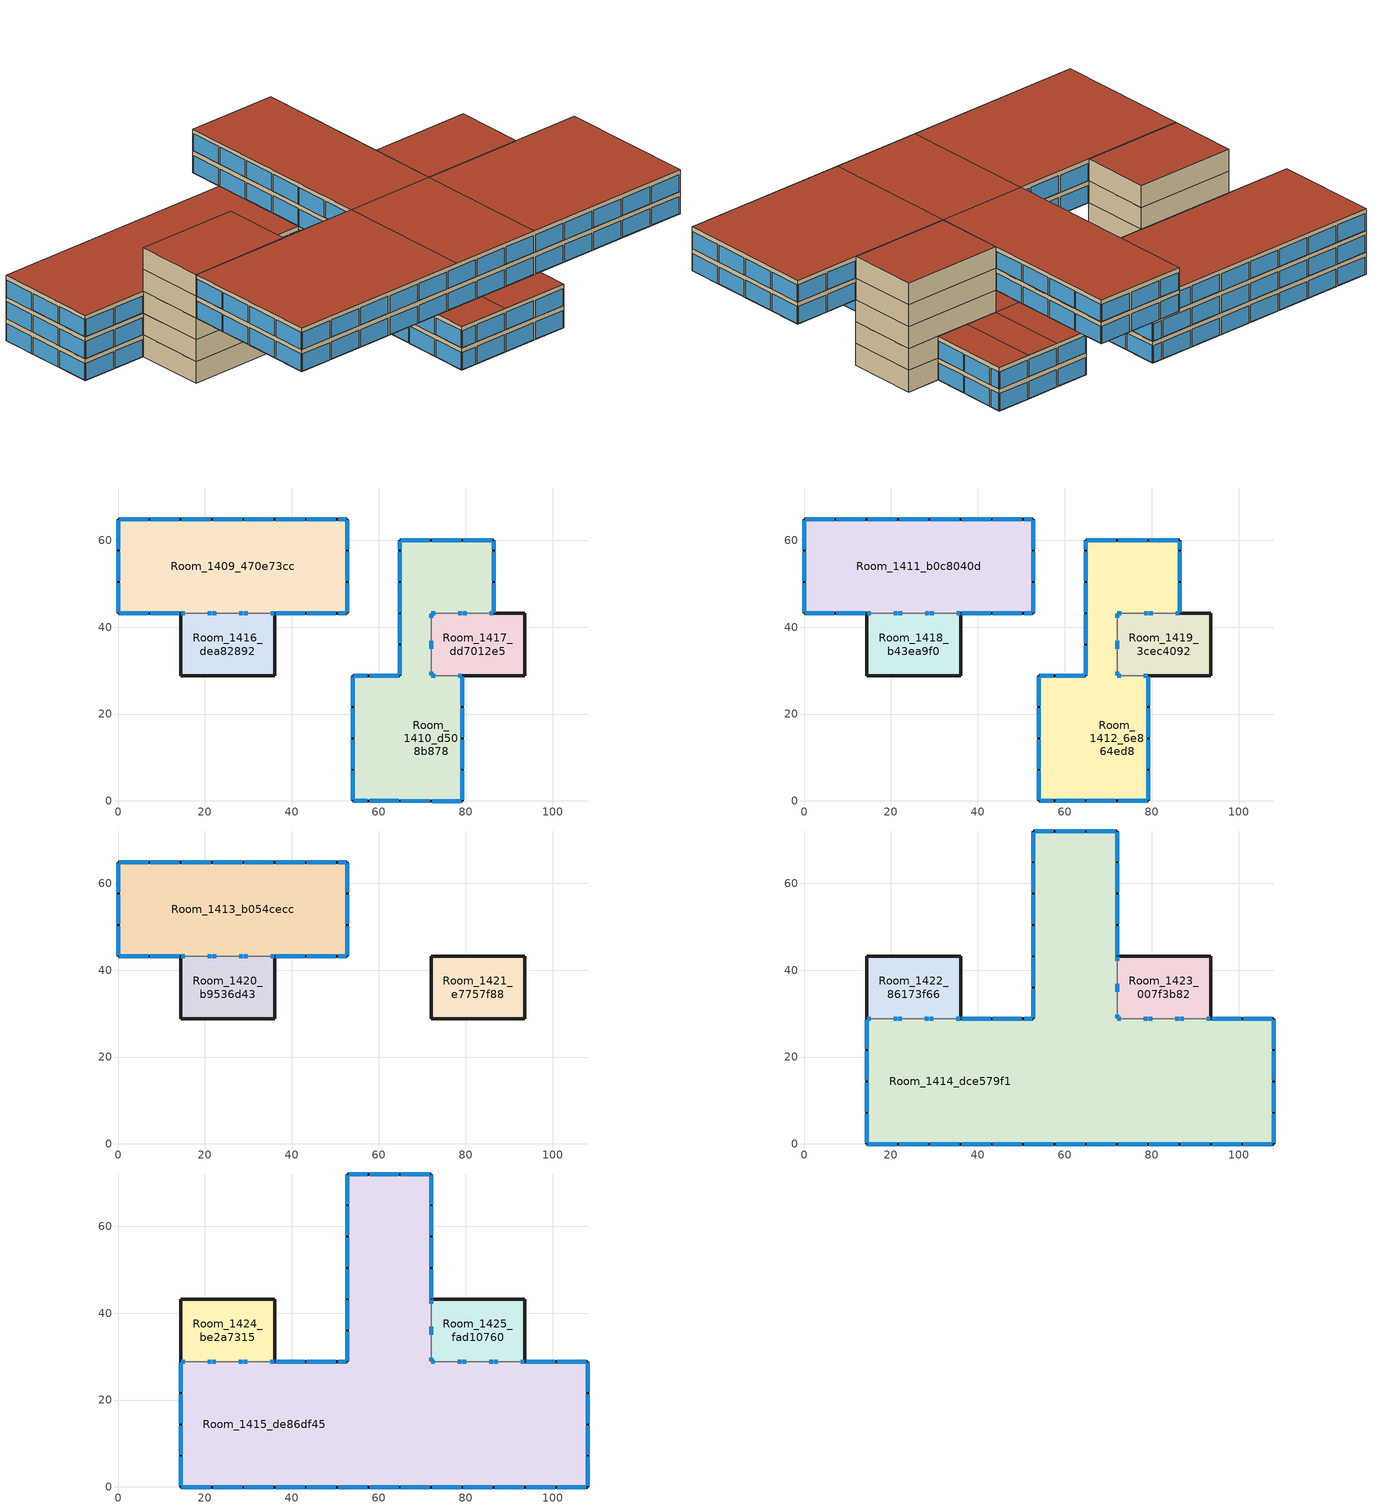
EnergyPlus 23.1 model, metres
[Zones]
Room_1409_470e73cc
 floor ground (OpaqueConstruction_47cf3687): 52.78,64.8 52.78,43.2 0,43.2 0,64.8 z0
 wall outside (OpaqueConstruction_47cf3687): 36,43.2 52.78,43.2 52.78,64.8 0,64.8 0,43.2 14.4,43.2 z0:4.5
 wall to Room_1416_dea82892 (OpaqueConstruction_47cf3687): 14.4,43.2 36,43.2 z0:4.5
 window (WindowConstruction_1dfe9b5d): 43.46,43.2 50.14,43.2 / 36.26,43.2 42.94,43.2 / 50.66,43.2 52.52,43.2 / 0.26,43.2 6.94,43.2 / 7.46,43.2 14.14,43.2 / 50.14,64.8 43.46,64.8 / 52.52,64.8 50.66,64.8 / 35.74,64.8 29.06,64.8 / 14.14,64.8 7.46,64.8 / 28.54,64.8 21.86,64.8 / 21.34,64.8 14.66,64.8 / 6.94,64.8 0.26,64.8 / 42.94,64.8 36.26,64.8 / 52.78,43.46 52.78,50.14 / 52.78,57.86 52.78,64.54 / 52.78,50.66 52.78,57.34 / 0,64.54 0,57.86 / 0,50.14 0,43.46 / 0,57.34 0,50.66 z0.1:3.6
 window inside (WindowConstruction_1dfe9b5d): 28.9,43.2 29.8,43.2 / 14.5,43.2 15.4,43.2 / 21.7,43.2 22.6,43.2 / 20.7,43.2 21.5,43.2 / 35.1,43.2 35.9,43.2 / 27.9,43.2 28.7,43.2 z0.2:2.3
Room_1410_d508b878
 floor ground (OpaqueConstruction_47cf3687): 64.8,28.8 64.8,0 54,0 54,28.8 z0; 86.4,59.98 86.4,43.2 79.2,43.2 79.2,59.98 z0; 79.2,59.98 79.2,43.2 72,43.2 72,59.98 z0; 72,43.2 72,28.8 64.8,28.8 64.8,43.2 z0; 72,59.98 72,43.2 64.8,43.2 64.8,59.98 z0; 79.2,28.8 79.2,0 64.8,0 64.8,28.8 z0
 wall outside (OpaqueConstruction_47cf3687): 86.4,43.2 86.4,59.98 64.8,59.98 64.8,28.8 54,28.8 54,0 79.2,0 79.2,28.8 z0:4.5
 wall to Room_1417_dd7012e5 (OpaqueConstruction_47cf3687): 79.2,28.8 72,28.8 72,43.2 86.4,43.2 z0:4.5
 window (WindowConstruction_1dfe9b5d): 64.8,50.14 64.8,43.46 / 64.8,59.72 64.8,57.86 / 64.8,57.34 64.8,50.66 / 64.8,42.94 64.8,36.26 / 64.8,35.74 64.8,29.06 / 54,28.54 54,21.86 / 54,14.14 54,7.46 / 54,6.94 54,0.26 / 54,21.34 54,14.66 / 79.2,0.26 79.2,6.94 / 79.2,14.66 79.2,21.34 / 79.2,21.86 79.2,28.54 / 79.2,7.46 79.2,14.14 / 72.26,0 78.94,0 / 57.86,0 64.54,0 / 54.26,0 57.34,0 / 65.06,0 71.74,0 / 86.14,59.98 79.46,59.98 / 78.94,59.98 72.26,59.98 / 71.74,59.98 65.06,59.98 / 86.4,43.46 86.4,50.14 / 86.4,57.86 86.4,59.72 / 86.4,50.66 86.4,57.34 / 57.34,28.8 54.26,28.8 / 64.54,28.8 57.86,28.8 z0.1:3.6
 window inside (WindowConstruction_1dfe9b5d): 79.3,43.2 80.2,43.2 / 78.3,43.2 79.1,43.2 / 85.5,43.2 86.3,43.2 / 72.1,43.2 73,43.2 / 72,36.1 72,36.9 / 72,42.2 72,43.1 / 72,35 72,35.9 / 72,28.9 72,29.7 / 79.1,28.8 78.3,28.8 / 73,28.8 72.1,28.8 z0.2:2.3
Room_1416_dea82892
 floor ground (OpaqueConstruction_47cf3687): 36,43.2 36,28.8 14.4,28.8 14.4,43.2 z0
 wall outside (OpaqueConstruction_47cf3687): 14.4,43.2 14.4,28.8 36,28.8 36,43.2 z0:4.5
Room_1417_dd7012e5
 floor ground (OpaqueConstruction_47cf3687): 93.6,43.2 93.6,28.8 72,28.8 72,43.2 z0
 wall outside (OpaqueConstruction_47cf3687): 79.2,28.8 93.6,28.8 93.6,43.2 86.4,43.2 z0:4.5
Room_1411_b0c8040d
 floor to Room_1409_470e73cc (OpaqueConstruction_47cf3687): 52.78,64.8 52.78,43.2 0,43.2 0,64.8 z4.5
 wall outside (OpaqueConstruction_47cf3687): 36,43.2 52.78,43.2 52.78,64.8 0,64.8 0,43.2 14.4,43.2 z4.5:9
 wall to Room_1418_b43ea9f0 (OpaqueConstruction_47cf3687): 14.4,43.2 36,43.2 z4.5:9
 window (WindowConstruction_1dfe9b5d): 50.66,43.2 52.52,43.2 / 36.26,43.2 42.94,43.2 / 43.46,43.2 50.14,43.2 / 7.46,43.2 14.14,43.2 / 0.26,43.2 6.94,43.2 / 21.34,64.8 14.66,64.8 / 50.14,64.8 43.46,64.8 / 42.94,64.8 36.26,64.8 / 6.94,64.8 0.26,64.8 / 28.54,64.8 21.86,64.8 / 52.52,64.8 50.66,64.8 / 14.14,64.8 7.46,64.8 / 35.74,64.8 29.06,64.8 / 0,50.14 0,43.46 / 0,64.54 0,57.86 / 0,57.34 0,50.66 / 52.78,43.46 52.78,50.14 / 52.78,57.86 52.78,64.54 / 52.78,50.66 52.78,57.34 z4.6:8.1
 window inside (WindowConstruction_1dfe9b5d): 28.9,43.2 29.8,43.2 / 21.7,43.2 22.6,43.2 / 27.9,43.2 28.7,43.2 / 35.1,43.2 35.9,43.2 / 14.5,43.2 15.4,43.2 / 20.7,43.2 21.5,43.2 z4.7:6.8
Room_1412_6e864ed8
 floor to Room_1410_d508b878 (OpaqueConstruction_47cf3687): 64.8,28.8 64.8,0 54,0 54,28.8 z4.5; 86.4,59.98 86.4,43.2 79.2,43.2 79.2,59.98 z4.5; 79.2,59.98 79.2,43.2 72,43.2 72,59.98 z4.5; 72,43.2 72,28.8 64.8,28.8 64.8,43.2 z4.5; 72,59.98 72,43.2 64.8,43.2 64.8,59.98 z4.5; 79.2,28.8 79.2,0 64.8,0 64.8,28.8 z4.5
 wall outside (OpaqueConstruction_47cf3687): 86.4,43.2 86.4,59.98 64.8,59.98 64.8,28.8 54,28.8 54,0 79.2,0 79.2,28.8 z4.5:9
 wall to Room_1419_3cec4092 (OpaqueConstruction_47cf3687): 79.2,28.8 72,28.8 72,43.2 86.4,43.2 z4.5:9
 window (WindowConstruction_1dfe9b5d): 64.8,42.94 64.8,36.26 / 64.8,50.14 64.8,43.46 / 64.8,59.72 64.8,57.86 / 64.8,57.34 64.8,50.66 / 64.8,35.74 64.8,29.06 / 54,6.94 54,0.26 / 54,28.54 54,21.86 / 54,14.14 54,7.46 / 54,21.34 54,14.66 / 79.2,0.26 79.2,6.94 / 79.2,7.46 79.2,14.14 / 79.2,14.66 79.2,21.34 / 79.2,21.86 79.2,28.54 / 65.06,0 71.74,0 / 57.86,0 64.54,0 / 72.26,0 78.94,0 / 54.26,0 57.34,0 / 78.94,59.98 72.26,59.98 / 71.74,59.98 65.06,59.98 / 86.14,59.98 79.46,59.98 / 86.4,57.86 86.4,59.72 / 86.4,50.66 86.4,57.34 / 86.4,43.46 86.4,50.14 / 64.54,28.8 57.86,28.8 / 57.34,28.8 54.26,28.8 z4.6:8.1
 window inside (WindowConstruction_1dfe9b5d): 72,35 72,35.9 / 72,28.9 72,29.7 / 72,36.1 72,36.9 / 72,42.2 72,43.1 / 72.1,43.2 73,43.2 / 79.3,43.2 80.2,43.2 / 85.5,43.2 86.3,43.2 / 78.3,43.2 79.1,43.2 / 72.9,28.8 72.1,28.8 / 79.1,28.8 78.2,28.8 z4.7:6.8
 roof outside (OpaqueConstruction_47cf3687): 64.8,28.8 64.8,0 79.2,0 79.2,28.8 z9; 64.8,43.2 64.8,28.8 72,28.8 72,43.2 z9; 64.8,59.98 64.8,43.2 72,43.2 72,59.98 z9; 54,28.8 54,0 64.8,0 64.8,28.8 z9; 79.2,59.98 79.2,43.2 86.4,43.2 86.4,59.98 z9; 72,59.98 72,43.2 79.2,43.2 79.2,59.98 z9
Room_1418_b43ea9f0
 floor to Room_1416_dea82892 (OpaqueConstruction_47cf3687): 36,43.2 36,28.8 14.4,28.8 14.4,43.2 z4.5
 wall outside (OpaqueConstruction_47cf3687): 14.4,43.2 14.4,28.8 36,28.8 36,43.2 z4.5:9
Room_1419_3cec4092
 floor to Room_1417_dd7012e5 (OpaqueConstruction_47cf3687): 93.6,43.2 93.6,28.8 72,28.8 72,43.2 z4.5
 wall outside (OpaqueConstruction_47cf3687): 79.2,28.8 93.6,28.8 93.6,43.2 86.4,43.2 z4.5:9
Room_1413_b054cecc
 floor to Room_1411_b0c8040d (OpaqueConstruction_47cf3687): 52.78,64.8 52.78,43.2 0,43.2 0,64.8 z9
 wall outside (OpaqueConstruction_47cf3687): 36,43.2 52.78,43.2 52.78,64.8 0,64.8 0,43.2 14.4,43.2 z9:13.5
 wall to Room_1420_b9536d43 (OpaqueConstruction_47cf3687): 14.4,43.2 36,43.2 z9:13.5
 window (WindowConstruction_1dfe9b5d): 36.26,43.2 42.94,43.2 / 43.46,43.2 50.14,43.2 / 50.66,43.2 52.52,43.2 / 0.26,43.2 6.94,43.2 / 7.46,43.2 14.14,43.2 / 14.14,64.8 7.46,64.8 / 35.74,64.8 29.06,64.8 / 21.34,64.8 14.66,64.8 / 6.94,64.8 0.26,64.8 / 28.54,64.8 21.86,64.8 / 52.52,64.8 50.66,64.8 / 42.94,64.8 36.26,64.8 / 50.14,64.8 43.46,64.8 / 0,57.34 0,50.66 / 0,64.54 0,57.86 / 0,50.14 0,43.46 / 52.78,43.46 52.78,50.14 / 52.78,57.86 52.78,64.54 / 52.78,50.66 52.78,57.34 z9.1:12.6
 window inside (WindowConstruction_1dfe9b5d): 21.7,43.2 22.6,43.2 / 20.7,43.2 21.5,43.2 / 27.9,43.2 28.7,43.2 / 14.5,43.2 15.4,43.2 / 28.9,43.2 29.8,43.2 / 35.1,43.2 35.9,43.2 z9.2:11.3
 roof outside (OpaqueConstruction_47cf3687): 0,64.8 0,43.2 52.78,43.2 52.78,64.8 z13.5
Room_1420_b9536d43
 floor to Room_1418_b43ea9f0 (OpaqueConstruction_47cf3687): 36,43.2 36,28.8 14.4,28.8 14.4,43.2 z9
 wall outside (OpaqueConstruction_47cf3687): 14.4,43.2 14.4,28.8 36,28.8 36,43.2 z9:13.5
Room_1421_e7757f88
 floor to Room_1419_3cec4092 (OpaqueConstruction_47cf3687): 93.6,43.2 93.6,28.8 72,28.8 72,43.2 z9
 wall outside (OpaqueConstruction_47cf3687): 72,28.8 93.6,28.8 93.6,43.2 72,43.2 72,28.8 z9:13.5
Room_1414_dce579f1
 floor outside (OpaqueConstruction_47cf3687): 52.78,28.8 52.78,0 14.4,0 14.4,28.8 z13.5; 108,28.8 108,0 72,0 72,28.8 z13.5; 72,72 72,28.8 52.78,28.8 52.78,72 z13.5; 72,28.8 72,0 52.78,0 52.78,28.8 z13.5
 wall outside (OpaqueConstruction_47cf3687): 72,43.2 72,72 52.78,72 52.78,28.8 36,28.8 / 14.4,28.8 14.4,0 108,0 108,28.8 93.6,28.8 z13.5:18
 wall to Room_1423_007f3b82 (OpaqueConstruction_47cf3687): 93.6,28.8 72,28.8 72,43.2 z13.5:18
 wall to Room_1422_86173f66 (OpaqueConstruction_47cf3687): 36,28.8 14.4,28.8 z13.5:18
 window (WindowConstruction_1dfe9b5d): 72,65.06 72,71.74 / 72,50.66 72,57.34 / 72,57.86 72,64.54 / 72,43.46 72,50.14 / 52.52,28.8 50.66,28.8 / 42.94,28.8 36.26,28.8 / 50.14,28.8 43.46,28.8 / 100.54,28.8 93.86,28.8 / 107.74,28.8 101.06,28.8 / 108,14.66 108,21.34 / 108,21.86 108,28.54 / 108,0.26 108,6.94 / 108,7.46 108,14.14 / 14.4,21.34 14.4,14.66 / 14.4,28.54 14.4,21.86 / 14.4,6.94 14.4,0.26 / 14.4,14.14 14.4,7.46 / 64.54,72 57.86,72 / 71.74,72 65.06,72 / 57.34,72 53.04,72 / 50.66,0 57.34,0 / 29.06,0 35.74,0 / 21.86,0 28.54,0 / 86.66,0 93.34,0 / 65.06,0 71.74,0 / 14.66,0 21.34,0 / 101.06,0 107.74,0 / 57.86,0 64.54,0 / 79.46,0 86.14,0 / 93.86,0 100.54,0 / 72.26,0 78.94,0 / 43.46,0 50.14,0 / 36.26,0 42.94,0 / 52.78,50.14 52.78,43.46 / 52.78,57.34 52.78,50.66 / 52.78,35.74 52.78,29.06 / 52.78,71.74 52.78,65.06 / 52.78,42.94 52.78,36.26 / 52.78,64.54 52.78,57.86 z13.6:17.1
 window inside (WindowConstruction_1dfe9b5d): 72.9,28.8 72.1,28.8 / 80.1,28.8 79.3,28.8 / 86.3,28.8 85.4,28.8 / 87.3,28.8 86.5,28.8 / 79.1,28.8 78.2,28.8 / 93.5,28.8 92.6,28.8 / 15.3,28.8 14.5,28.8 / 29.7,28.8 28.9,28.8 / 21.5,28.8 20.6,28.8 / 28.7,28.8 27.8,28.8 / 22.5,28.8 21.7,28.8 / 35.9,28.8 35,28.8 / 72,28.9 72,29.7 / 72,42.2 72,43.1 / 72,36.1 72,36.9 / 72,35 72,35.9 z13.7:15.8
Room_1422_86173f66
 floor to Room_1420_b9536d43 (OpaqueConstruction_47cf3687): 36,43.2 36,28.8 14.4,28.8 14.4,43.2 z13.5
 wall outside (OpaqueConstruction_47cf3687): 36,28.8 36,43.2 14.4,43.2 14.4,28.8 z13.5:18
Room_1423_007f3b82
 floor to Room_1421_e7757f88 (OpaqueConstruction_47cf3687): 93.6,43.2 93.6,28.8 72,28.8 72,43.2 z13.5
 wall outside (OpaqueConstruction_47cf3687): 93.6,28.8 93.6,43.2 72,43.2 z13.5:18
Room_1415_de86df45
 floor to Room_1414_dce579f1 (OpaqueConstruction_47cf3687): 52.78,28.8 52.78,0 14.4,0 14.4,28.8 z18; 108,28.8 108,0 72,0 72,28.8 z18; 72,72 72,28.8 52.78,28.8 52.78,72 z18; 72,28.8 72,0 52.78,0 52.78,28.8 z18
 wall outside (OpaqueConstruction_47cf3687): 72,43.2 72,72 52.78,72 52.78,28.8 36,28.8 / 14.4,28.8 14.4,0 108,0 108,28.8 93.6,28.8 z18:22.5
 wall to Room_1424_be2a7315 (OpaqueConstruction_47cf3687): 36,28.8 14.4,28.8 z18:22.5
 wall to Room_1425_fad10760 (OpaqueConstruction_47cf3687): 93.6,28.8 72,28.8 72,43.2 z18:22.5
 window (WindowConstruction_1dfe9b5d): 72,43.46 72,50.14 / 72,57.86 72,64.54 / 72,50.66 72,57.34 / 72,65.06 72,71.74 / 50.14,28.8 43.46,28.8 / 52.52,28.8 50.66,28.8 / 42.94,28.8 36.26,28.8 / 107.74,28.8 101.06,28.8 / 100.54,28.8 93.86,28.8 / 14.4,21.34 14.4,14.66 / 14.4,6.94 14.4,0.26 / 14.4,28.54 14.4,21.86 / 14.4,14.14 14.4,7.46 / 108,14.66 108,21.34 / 108,0.26 108,6.94 / 108,7.46 108,14.14 / 108,21.86 108,28.54 / 64.54,72 57.86,72 / 57.34,72 53.04,72 / 71.74,72 65.06,72 / 101.06,0 107.74,0 / 21.86,0 28.54,0 / 29.06,0 35.74,0 / 43.46,0 50.14,0 / 86.66,0 93.34,0 / 79.46,0 86.14,0 / 72.26,0 78.94,0 / 14.66,0 21.34,0 / 50.66,0 57.34,0 / 36.26,0 42.94,0 / 57.86,0 64.54,0 / 65.06,0 71.74,0 / 93.86,0 100.54,0 / 52.78,50.14 52.78,43.46 / 52.78,42.94 52.78,36.26 / 52.78,64.54 52.78,57.86 / 52.78,35.74 52.78,29.06 / 52.78,57.34 52.78,50.66 / 52.78,71.74 52.78,65.06 z18.1:21.6
 window inside (WindowConstruction_1dfe9b5d): 21.5,28.8 20.6,28.8 / 22.5,28.8 21.7,28.8 / 35.9,28.8 35,28.8 / 29.7,28.8 28.9,28.8 / 15.3,28.8 14.5,28.8 / 28.7,28.8 27.8,28.8 / 93.5,28.8 92.6,28.8 / 86.3,28.8 85.4,28.8 / 79.1,28.8 78.2,28.8 / 87.3,28.8 86.5,28.8 / 80.1,28.8 79.3,28.8 / 72.9,28.8 72.1,28.8 / 72,42.2 72,43.1 / 72,28.9 72,29.7 / 72,36.1 72,36.9 / 72,35 72,35.9 z18.2:20.3
 roof outside (OpaqueConstruction_47cf3687): 52.78,28.8 52.78,0 72,0 72,28.8 z22.5; 14.4,28.8 14.4,0 52.78,0 52.78,28.8 z22.5; 72,28.8 72,0 108,0 108,28.8 z22.5; 52.78,72 52.78,28.8 72,28.8 72,72 z22.5
Room_1424_be2a7315
 floor to Room_1422_86173f66 (OpaqueConstruction_47cf3687): 36,43.2 36,28.8 14.4,28.8 14.4,43.2 z18
 wall outside (OpaqueConstruction_47cf3687): 36,28.8 36,43.2 14.4,43.2 14.4,28.8 z18:22.5
 roof outside (OpaqueConstruction_47cf3687): 14.4,43.2 14.4,28.8 36,28.8 36,43.2 z22.5
Room_1425_fad10760
 floor to Room_1423_007f3b82 (OpaqueConstruction_47cf3687): 93.6,43.2 93.6,28.8 72,28.8 72,43.2 z18
 wall outside (OpaqueConstruction_47cf3687): 93.6,28.8 93.6,43.2 72,43.2 z18:22.5
 roof outside (OpaqueConstruction_47cf3687): 72,43.2 72,28.8 93.6,28.8 93.6,43.2 z22.5
[Building]
unnamed: North Axis {deg}=0; Terrain=City; Solar Distribution=FullExteriorWithReflections
[Site:Location]
Site 1: Latitude {deg}=0; Longitude {deg}=0; Time Zone {hr}=0; Elevation {m}=0
[Site:WaterMainsTemperature]
Calculation Method=CorrelationFromWeatherFile
[SizingPeriod:DesignDay] Day of Month=21; Dry-Bulb Temperature Range Modifier Type=DefaultMultipliers; Barometric Pressure {Pa}=100666; Rain Indicator=No; Snow Indicator=No; Daylight Saving Time Indicator=No; Begin Environment Reset Mode=FullResetAtBeginEnvironment
Name | Month | Day Type | Maximum Dry-Bulb Temperature {C} | Daily Dry-Bulb Temperature Range {deltaC} | Humidity Condition Type | Wetbulb or DewPoint at Maximum Dry-Bulb {C} | Wind Speed {m/s} | Wind Direction {deg} | Solar Model Indicator | ASHRAE Clear Sky Optical Depth for Beam Irradiance (taub) | ASHRAE Clear Sky Optical Depth for Diffuse Irradiance (taud) | Enthalpy at Maximum Dry-Bulb {J/kg} | Sky Clearness
BEIJING/PEKING Ann Clg .4% Condns DB=>MWB | 7 | SummerDesignDay | 34.9 | 8.9 | Wetbulb | 22.2 | 3.4 | 180 | ASHRAETau | 0.747 | 1.448
BEIJING/PEKING Ann Clg .4% Condns DP=>MDB | 7 | SummerDesignDay | 28.9 | 8.9 | Dewpoint | 26.1 | 3.4 | 180 | ASHRAETau | 0.747 | 1.448
BEIJING/PEKING Ann Clg .4% Condns Enth=>MDB | 7 | SummerDesignDay | 30.1 | 8.9 | Enthalpy |  | 3.4 | 180 | ASHRAETau | 0.747 | 1.448 | 86200
BEIJING/PEKING Ann Clg .4% Condns WB=>MDB | 7 | SummerDesignDay | 30.5 | 8.9 | Wetbulb | 27 | 3.4 | 180 | ASHRAETau | 0.747 | 1.448
BEIJING/PEKING Ann Htg 99.6% Condns DB | 1 | WinterDesignDay | -10.8 | 0 | Wetbulb | -10.8 | 2.2 | 340 | ASHRAEClearSky |  |  |  | 0
BEIJING/PEKING Ann Htg Wind 99.6% Condns WS=>MCDB | 1 | WinterDesignDay | -1.6 | 0 | Wetbulb | -1.6 | 12 | 340 | ASHRAEClearSky |  |  |  | 0
BEIJING/PEKING Ann Hum_n 99.6% Condns DP=>MCDB | 1 | WinterDesignDay | -4 | 0 | Dewpoint | -30.1 | 2.2 | 340 | ASHRAEClearSky |  |  |  | 0
[Material]
wallU: Roughness=MediumRough; Thickness {m}=0.1; Conductivity {W/m-K}=0.05; Density {kg/m3}=2400; Specific Heat {J/kg-K}=1400; Thermal Absorptance=0.9; Solar Absorptance=0.6; Visible Absorptance=0.6
[WindowMaterial:SimpleGlazingSystem]
WindowU: U-Factor {W/m2-K}=2.4; Solar Heat Gain Coefficient=0.48; Visible Transmittance=0.744
[Construction]
OpaqueConstruction_47cf3687: wallU
WindowConstruction_1dfe9b5d: WindowU
[Zone] Multiplier=1; Ceiling Height {m}=4.5; Part of Total Floor Area=Yes
Name | Volume {m3}
Room_1409_470e73cc; Room_1411_b0c8040d; Room_1413_b054cecc | 5129.83
Room_1410_d508b878; Room_1412_6e864ed8 | 5363.11
Room_1414_dce579f1; Room_1415_de86df45 | 15867.7
Room_1416_dea82892; Room_1417_dd7012e5; Room_1418_b43ea9f0; Room_1419_3cec4092; Room_1420_b9536d43; Room_1421_e7757f88; Room_1422_86173f66; Room_1423_007f3b82; Room_1424_be2a7315; Room_1425_fad10760 | 1399.68
[Space] Space Type=ProgramType_f9e2e425
Name | Zone
Room_1409_470e73cc_Space | Room_1409_470e73cc
Room_1410_d508b878_Space | Room_1410_d508b878
Room_1411_b0c8040d_Space | Room_1411_b0c8040d
Room_1412_6e864ed8_Space | Room_1412_6e864ed8
Room_1413_b054cecc_Space | Room_1413_b054cecc
Room_1414_dce579f1_Space | Room_1414_dce579f1
Room_1415_de86df45_Space | Room_1415_de86df45
Room_1416_dea82892_Space | Room_1416_dea82892
Room_1417_dd7012e5_Space | Room_1417_dd7012e5
Room_1418_b43ea9f0_Space | Room_1418_b43ea9f0
Room_1419_3cec4092_Space | Room_1419_3cec4092
Room_1420_b9536d43_Space | Room_1420_b9536d43
Room_1421_e7757f88_Space | Room_1421_e7757f88
Room_1422_86173f66_Space | Room_1422_86173f66
Room_1423_007f3b82_Space | Room_1423_007f3b82
Room_1424_be2a7315_Space | Room_1424_be2a7315
Room_1425_fad10760_Space | Room_1425_fad10760
[SpaceList]
ProgramType_f9e2e425: Room_1409_470e73cc_Space, Room_1410_d508b878_Space, Room_1411_b0c8040d_Space, Room_1413_b054cecc_Space, Room_1414_dce579f1_Space, Room_1412_6e864ed8_Space, Room_1425_fad10760_Space, Room_1415_de86df45_Space, Room_1416_dea82892_Space, Room_1417_dd7012e5_Space, Room_1418_b43ea9f0_Space, Room_1419_3cec4092_Space, Room_1420_b9536d43_Space, Room_1421_e7757f88_Space, Room_1422_86173f66_Space, Room_1423_007f3b82_Space, Room_1424_be2a7315_Space
[Lights]
Lighting_2247bf0e: Zone or ZoneList or Space or SpaceList=ProgramType_f9e2e425; Schedule=WeeklySchedule_2856ceac; Design Level Calculation Method=Watts/Area; Watts per Zone Floor Area {W/m2}=9; Return Air Fraction=0; Fraction Radiant=0.32; Fraction Visible=0.25; Fraction Replaceable=1
[People]
People_35de918c: Zone or ZoneList or Space or SpaceList=ProgramType_f9e2e425; Number of People Schedule=WeeklySchedule_c66fc778; Number of People Calculation Method=People/Area; People per Floor Area {person/m2}=0.111; Fraction Radiant=0.3; Activity Level Schedule=Seated Adult Activity
[ElectricEquipment]
Equipment_73333d6f: Zone or ZoneList or Space or SpaceList=ProgramType_f9e2e425; Schedule=WeeklySchedule_2856ceac; Design Level Calculation Method=Watts/Area; Watts per Zone Floor Area {W/m2}=11.67; Fraction Latent=0; Fraction Radiant=0; Fraction Lost=0
[ZoneInfiltration:DesignFlowRate]
2019::LargeOffice::ClosedOffice_Infiltration: Zone or ZoneList or Space or SpaceList=ProgramType_f9e2e425; Schedule=OfficeLarge INFIL_SCH_PNNL; Design Flow Rate Calculation Method=Flow/ExteriorArea; Flow Rate per Exterior Surface Area {m3/s-m2}=0.000226568; Constant Term Coefficient=1; Temperature Term Coefficient=0; Velocity Term Coefficient=0
[ZoneControl:Thermostat] Temperature Difference Between Cutout And Setpoint {deltaC}=0
Name | Zone or ZoneList | Control Type Schedule | Control 1
Room_1409_470e73cc Thermostat | Room_1409_470e73cc | Room_1409_470e73cc Thermostat Schedule | Setpoint_2eba0a66
Room_1410_d508b878 Thermostat | Room_1410_d508b878 | Room_1410_d508b878 Thermostat Schedule | Setpoint_2eba0a66 1
Room_1411_b0c8040d Thermostat | Room_1411_b0c8040d | Room_1411_b0c8040d Thermostat Schedule | Setpoint_2eba0a66 2
Room_1412_6e864ed8 Thermostat | Room_1412_6e864ed8 | Room_1412_6e864ed8 Thermostat Schedule | Setpoint_2eba0a66 3
Room_1413_b054cecc Thermostat | Room_1413_b054cecc | Room_1413_b054cecc Thermostat Schedule | Setpoint_2eba0a66 4
Room_1414_dce579f1 Thermostat | Room_1414_dce579f1 | Room_1414_dce579f1 Thermostat Schedule | Setpoint_2eba0a66 5
Room_1415_de86df45 Thermostat | Room_1415_de86df45 | Room_1415_de86df45 Thermostat Schedule | Setpoint_2eba0a66 6
Room_1416_dea82892 Thermostat | Room_1416_dea82892 | Room_1416_dea82892 Thermostat Schedule | Setpoint_2eba0a66 7
Room_1417_dd7012e5 Thermostat | Room_1417_dd7012e5 | Room_1417_dd7012e5 Thermostat Schedule | Setpoint_2eba0a66 8
Room_1418_b43ea9f0 Thermostat | Room_1418_b43ea9f0 | Room_1418_b43ea9f0 Thermostat Schedule | Setpoint_2eba0a66 9
Room_1419_3cec4092 Thermostat | Room_1419_3cec4092 | Room_1419_3cec4092 Thermostat Schedule | Setpoint_2eba0a66 10
Room_1420_b9536d43 Thermostat | Room_1420_b9536d43 | Room_1420_b9536d43 Thermostat Schedule | Setpoint_2eba0a66 11
Room_1421_e7757f88 Thermostat | Room_1421_e7757f88 | Room_1421_e7757f88 Thermostat Schedule | Setpoint_2eba0a66 12
Room_1422_86173f66 Thermostat | Room_1422_86173f66 | Room_1422_86173f66 Thermostat Schedule | Setpoint_2eba0a66 13
Room_1423_007f3b82 Thermostat | Room_1423_007f3b82 | Room_1423_007f3b82 Thermostat Schedule | Setpoint_2eba0a66 14
Room_1424_be2a7315 Thermostat | Room_1424_be2a7315 | Room_1424_be2a7315 Thermostat Schedule | Setpoint_2eba0a66 15
Room_1425_fad10760 Thermostat | Room_1425_fad10760 | Room_1425_fad10760 Thermostat Schedule | Setpoint_2eba0a66 16
[ThermostatSetpoint:DualSetpoint] Heating Setpoint Temperature Schedule=ConstantSchedule_3ec00e82; Cooling Setpoint Temperature Schedule=ConstantSchedule_b6307482
Setpoint_2eba0a66; Setpoint_2eba0a66 1; Setpoint_2eba0a66 2; Setpoint_2eba0a66 3; Setpoint_2eba0a66 4; Setpoint_2eba0a66 5; Setpoint_2eba0a66 6; Setpoint_2eba0a66 7; Setpoint_2eba0a66 8; Setpoint_2eba0a66 9; Setpoint_2eba0a66 10; Setpoint_2eba0a66 11; Setpoint_2eba0a66 12; Setpoint_2eba0a66 13; Setpoint_2eba0a66 14; Setpoint_2eba0a66 15; Setpoint_2eba0a66 16
[ZoneVentilation:WindandStackOpenArea] Opening Area Fraction Schedule=Always On Discrete; Opening Effectiveness=Autocalculate; Height Difference {m}=0.875; Discharge Coefficient for Opening=0.45; Minimum Indoor Temperature {C}=-100; Maximum Indoor Temperature {C}=100; Delta Temperature {deltaC}=-100; Minimum Outdoor Temperature {C}=22; Maximum Outdoor Temperature {C}=26; Maximum Wind Speed {m/s}=40
Name | Zone or Space | Opening Area {m2} | Effective Angle {deg}
Aperture_a7937575_Opening; Aperture_3b32eb44_Opening; Aperture_9faf1f04_Opening; Aperture_de268943_Opening | Room_1409_470e73cc | 11.69 | 180
Aperture_ab659302_Opening | Room_1409_470e73cc | 3.248 | 180
Aperture_bb95ffdf_Opening; Aperture_6b68df64_Opening; Aperture_77eb1123_Opening; Aperture_708fc31e_Opening; Aperture_36dd1c3c_Opening; Aperture_cbc67021_Opening; Aperture_0388a41c_Opening | Room_1409_470e73cc | 11.69 | 0
Aperture_20560f77_Opening | Room_1409_470e73cc | 3.248 | 0
Aperture_03765db6_Opening; Aperture_86fdfe8a_Opening; Aperture_72afe0cc_Opening | Room_1409_470e73cc | 11.69 | 90
Aperture_2efa0f47_Opening; Aperture_e24572fc_Opening; Aperture_08be2002_Opening | Room_1409_470e73cc | 11.69 | 270
Aperture_ebf03637_Opening; Aperture_7418708d_Opening; Aperture_1149f172_Opening; Aperture_3d51005e_Opening; Aperture_5cd3ac4b_Opening; Aperture_5a203440_Opening; Aperture_844ab205_Opening; Aperture_23a97e37_Opening | Room_1410_d508b878 | 11.69 | 270
Aperture_1d73e1c9_Opening | Room_1410_d508b878 | 3.248 | 270
Aperture_3a67ccbc_Opening; Aperture_994bc2a0_Opening; Aperture_73a14345_Opening; Aperture_8317ce61_Opening; Aperture_32859d56_Opening; Aperture_e4524d19_Opening | Room_1410_d508b878 | 11.69 | 90
Aperture_a3ca9724_Opening | Room_1410_d508b878 | 5.39 | 180
Aperture_4f66c14b_Opening; Aperture_e1b459d1_Opening; Aperture_2b81cc97_Opening | Room_1410_d508b878 | 11.69 | 180
Aperture_e48bb9ed_Opening; Aperture_d897731d_Opening; Aperture_69305b70_Opening; Aperture_6d257e38_Opening | Room_1410_d508b878 | 11.69 | 0
Aperture_82abd54e_Opening | Room_1410_d508b878 | 3.248 | 90
Aperture_37e595a5_Opening | Room_1410_d508b878 | 5.39 | 0
Aperture_3b7b4e55_Opening; Aperture_c9e56cbe_Opening; Aperture_678f057a_Opening; Aperture_557727ab_Opening | Room_1411_b0c8040d | 11.69 | 180
Aperture_1fc1c6dc_Opening | Room_1411_b0c8040d | 3.248 | 180
Aperture_532c71a4_Opening; Aperture_ab01d404_Opening; Aperture_01ea8c17_Opening; Aperture_617ba0c6_Opening; Aperture_e6011055_Opening; Aperture_3ea6823b_Opening; Aperture_2dd49a1d_Opening | Room_1411_b0c8040d | 11.69 | 0
Aperture_78dda051_Opening | Room_1411_b0c8040d | 3.248 | 0
Aperture_955a0f4d_Opening; Aperture_f323aa1c_Opening; Aperture_e662005b_Opening | Room_1411_b0c8040d | 11.69 | 270
Aperture_716ad61f_Opening; Aperture_8b214929_Opening; Aperture_7d70bc2a_Opening | Room_1411_b0c8040d | 11.69 | 90
Aperture_c6d5b366_Opening; Aperture_10e4e2a4_Opening; Aperture_36453777_Opening; Aperture_b0005fe0_Opening; Aperture_972fcf25_Opening; Aperture_daece375_Opening; Aperture_faed1efd_Opening; Aperture_b95b7972_Opening | Room_1412_6e864ed8 | 11.69 | 270
Aperture_6139b766_Opening | Room_1412_6e864ed8 | 3.248 | 270
Aperture_084ca915_Opening; Aperture_31712cb6_Opening; Aperture_7d03e28a_Opening; Aperture_d0b3027a_Opening; Aperture_bd305a95_Opening; Aperture_ad0ca78f_Opening | Room_1412_6e864ed8 | 11.69 | 90
Aperture_d7a0620a_Opening | Room_1412_6e864ed8 | 5.39 | 180
Aperture_0c44e3c3_Opening; Aperture_0738b667_Opening; Aperture_d1117d61_Opening | Room_1412_6e864ed8 | 11.69 | 180
Aperture_4752c1d8_Opening; Aperture_11bc4492_Opening; Aperture_d9265315_Opening; Aperture_2d5d4b04_Opening | Room_1412_6e864ed8 | 11.69 | 0
Aperture_9a46b582_Opening | Room_1412_6e864ed8 | 3.248 | 90
Aperture_5dc5fd59_Opening | Room_1412_6e864ed8 | 5.39 | 0
Aperture_1477af76_Opening; Aperture_e3fde880_Opening; Aperture_9196186b_Opening; Aperture_c7fca6f3_Opening | Room_1413_b054cecc | 11.69 | 180
Aperture_e7af2f01_Opening | Room_1413_b054cecc | 3.248 | 180
Aperture_69a68e73_Opening; Aperture_061ba8bb_Opening; Aperture_5ea63e00_Opening; Aperture_726a3117_Opening; Aperture_4f7d4bd1_Opening; Aperture_c6d75666_Opening; Aperture_da24cdca_Opening | Room_1413_b054cecc | 11.69 | 0
Aperture_9a137886_Opening | Room_1413_b054cecc | 3.248 | 0
Aperture_b4d47ed9_Opening; Aperture_561b6582_Opening; Aperture_7a88443b_Opening | Room_1413_b054cecc | 11.69 | 270
Aperture_a0f03aa4_Opening; Aperture_ce65421b_Opening; Aperture_b31eefc8_Opening | Room_1413_b054cecc | 11.69 | 90
Aperture_32326a42_Opening; Aperture_151b86a1_Opening; Aperture_13438af8_Opening; Aperture_f39f4b16_Opening; Aperture_ec8ff83f_Opening; Aperture_0974dead_Opening; Aperture_3d98c72e_Opening; Aperture_229ffdac_Opening; Aperture_de056246_Opening; Aperture_a48ee26c_Opening; Aperture_17315994_Opening; Aperture_d488ef15_Opening; Aperture_343bf03a_Opening | Room_1414_dce579f1 | 11.69 | 180
Aperture_4631f49b_Opening; Aperture_94a8652e_Opening; Aperture_176e475b_Opening; Aperture_28f55400_Opening; Aperture_9b8e41b9_Opening; Aperture_8f4f424b_Opening; Aperture_8931b94b_Opening; Aperture_a7ebffdb_Opening; Aperture_2a0247c8_Opening; Aperture_77eaba3e_Opening | Room_1414_dce579f1 | 11.69 | 270
Aperture_bd6b0a40_Opening; Aperture_8473cf6d_Opening; Aperture_b52760dc_Opening; Aperture_62758926_Opening; Aperture_52703371_Opening; Aperture_74ca7d90_Opening; Aperture_43035d16_Opening; Aperture_4bb51774_Opening | Room_1414_dce579f1 | 11.69 | 90
Aperture_961b17ee_Opening; Aperture_abd9f4e4_Opening; Aperture_81b9be19_Opening; Aperture_a8a99d4d_Opening; Aperture_ba2b676c_Opening; Aperture_dde782bc_Opening | Room_1414_dce579f1 | 11.69 | 0
Aperture_76c85cdc_Opening | Room_1414_dce579f1 | 3.248 | 0
Aperture_e7840a21_Opening | Room_1414_dce579f1 | 7.532 | 0
Aperture_48d7d10b_Opening; Aperture_0b56bb96_Opening; Aperture_0f5f855b_Opening; Aperture_81052c8f_Opening; Aperture_1b50291a_Opening; Aperture_4b6beafe_Opening; Aperture_a86b2e88_Opening; Aperture_ba7cdcb9_Opening; Aperture_3f5c72b0_Opening; Aperture_38a631e8_Opening; Aperture_354adde4_Opening; Aperture_fc9c6c51_Opening; Aperture_066725cb_Opening | Room_1415_de86df45 | 11.69 | 180
Aperture_4d0f1584_Opening; Aperture_43389538_Opening; Aperture_270bd028_Opening; Aperture_a21df2a2_Opening; Aperture_45474dca_Opening; Aperture_ffb30b51_Opening; Aperture_af82165c_Opening; Aperture_f64f3c1a_Opening; Aperture_34cb42de_Opening; Aperture_cb0ea206_Opening | Room_1415_de86df45 | 11.69 | 270
Aperture_871fcb6b_Opening; Aperture_96058a53_Opening; Aperture_8c6a82ce_Opening; Aperture_c5d0775a_Opening; Aperture_6fc27594_Opening; Aperture_85b4c0fd_Opening; Aperture_3b8dee72_Opening; Aperture_ff5ac7ff_Opening | Room_1415_de86df45 | 11.69 | 90
Aperture_de81bf6c_Opening; Aperture_1eb31950_Opening; Aperture_fa1ee5ef_Opening; Aperture_39c7eb68_Opening; Aperture_5f6426a9_Opening; Aperture_abc0eb44_Opening | Room_1415_de86df45 | 11.69 | 0
Aperture_7ff66292_Opening | Room_1415_de86df45 | 3.248 | 0
Aperture_9f46e1a6_Opening | Room_1415_de86df45 | 7.532 | 0
[ZoneHVAC:IdealLoadsAirSystem] Maximum Heating Supply Air Temperature {C}=50; Minimum Cooling Supply Air Temperature {C}=13; Heating Limit=LimitCapacity; Maximum Sensible Heating Capacity {W}=Autosize; Cooling Limit=LimitFlowRateAndCapacity; Maximum Cooling Air Flow Rate {m3/s}=Autosize; Maximum Total Cooling Capacity {W}=Autosize; Heating Availability Schedule=WeeklySchedule_2856ceac; Cooling Availability Schedule=WeeklySchedule_2856ceac; Dehumidification Control Type=None; Design Specification Outdoor Air Object=Ventilation_b96face6; Demand Controlled Ventilation Type=None; Outdoor Air Economizer Type=DifferentialDryBulb; Sensible Heat Recovery Effectiveness=0; Latent Heat Recovery Effectiveness=0
Room_1409_470e73cc Ideal Loads Air System; Room_1410_d508b878 Ideal Loads Air System; Room_1411_b0c8040d Ideal Loads Air System; Room_1412_6e864ed8 Ideal Loads Air System; Room_1413_b054cecc Ideal Loads Air System; Room_1414_dce579f1 Ideal Loads Air System; Room_1415_de86df45 Ideal Loads Air System; Room_1416_dea82892 Ideal Loads Air System; Room_1417_dd7012e5 Ideal Loads Air System; Room_1418_b43ea9f0 Ideal Loads Air System; Room_1419_3cec4092 Ideal Loads Air System; Room_1420_b9536d43 Ideal Loads Air System; Room_1421_e7757f88 Ideal Loads Air System; Room_1422_86173f66 Ideal Loads Air System; Room_1423_007f3b82 Ideal Loads Air System; Room_1424_be2a7315 Ideal Loads Air System; Room_1425_fad10760 Ideal Loads Air System
[DesignSpecification:OutdoorAir]
Ventilation_b96face6: Outdoor Air Method=Sum; Outdoor Air Flow per Person {m3/s-person}=0.00833333; Outdoor Air Flow per Zone Floor Area {m3/s-m2}=0; Outdoor Air Flow per Zone {m3/s}=0; Outdoor Air Flow Air Changes per Hour {1/hr}=0; Outdoor Air Schedule=WeeklySchedule_2856ceac
[Zone equipment]
Room_1409_470e73cc: Room_1409_470e73cc Ideal Loads Air System
Room_1410_d508b878: Room_1410_d508b878 Ideal Loads Air System
Room_1411_b0c8040d: Room_1411_b0c8040d Ideal Loads Air System
Room_1412_6e864ed8: Room_1412_6e864ed8 Ideal Loads Air System
Room_1413_b054cecc: Room_1413_b054cecc Ideal Loads Air System
Room_1414_dce579f1: Room_1414_dce579f1 Ideal Loads Air System
Room_1415_de86df45: Room_1415_de86df45 Ideal Loads Air System
Room_1416_dea82892: Room_1416_dea82892 Ideal Loads Air System
Room_1417_dd7012e5: Room_1417_dd7012e5 Ideal Loads Air System
Room_1418_b43ea9f0: Room_1418_b43ea9f0 Ideal Loads Air System
Room_1419_3cec4092: Room_1419_3cec4092 Ideal Loads Air System
Room_1420_b9536d43: Room_1420_b9536d43 Ideal Loads Air System
Room_1421_e7757f88: Room_1421_e7757f88 Ideal Loads Air System
Room_1422_86173f66: Room_1422_86173f66 Ideal Loads Air System
Room_1423_007f3b82: Room_1423_007f3b82 Ideal Loads Air System
Room_1424_be2a7315: Room_1424_be2a7315 Ideal Loads Air System
Room_1425_fad10760: Room_1425_fad10760 Ideal Loads Air System
[Sizing:Zone] Zone Cooling Design Supply Air Temperature Input Method=SupplyAirTemperature; Zone Cooling Design Supply Air Temperature {C}=14; Zone Cooling Design Supply Air Temperature Difference {deltaC}=11.11; Zone Heating Design Supply Air Temperature Input Method=SupplyAirTemperature; Zone Heating Design Supply Air Temperature {C}=40; Zone Heating Design Supply Air Temperature Difference {deltaC}=11.11; Zone Cooling Design Supply Air Humidity Ratio {kgWater/kgDryAir}=0.0085; Zone Heating Design Supply Air Humidity Ratio {kgWater/kgDryAir}=0.008; Cooling Design Air Flow Method=DesignDay; Cooling Design Air Flow Rate {m3/s}=0; Cooling Minimum Air Flow per Zone Floor Area {m3/s-m2}=0.000762; Cooling Minimum Air Flow {m3/s}=0; Cooling Minimum Air Flow Fraction=0; Heating Design Air Flow Method=DesignDay; Heating Design Air Flow Rate {m3/s}=0; Heating Maximum Air Flow per Zone Floor Area {m3/s-m2}=0.002032; Heating Maximum Air Flow {m3/s}=0.141576; Heating Maximum Air Flow Fraction=0.3; Account for Dedicated Outdoor Air System=No; Zone Load Sizing Method=Sensible Load Only No Latent Load; Zone Latent Cooling Design Supply Air Humidity Ratio Input Method=HumidityRatioDifference; Zone Cooling Design Supply Air Humidity Ratio Difference {kgWater/kgDryAir}=0.005; Zone Latent Heating Design Supply Air Humidity Ratio Input Method=HumidityRatioDifference; Zone Humidification Design Supply Air Humidity Ratio Difference {kgWater/kgDryAir}=0.005
Name | Design Specification Outdoor Air Object
Room_1409_470e73cc | Room_1409_470e73cc DSOA Space List
Room_1410_d508b878 | Room_1410_d508b878 DSOA Space List
Room_1411_b0c8040d | Room_1411_b0c8040d DSOA Space List
Room_1412_6e864ed8 | Room_1412_6e864ed8 DSOA Space List
Room_1413_b054cecc | Room_1413_b054cecc DSOA Space List
Room_1414_dce579f1 | Room_1414_dce579f1 DSOA Space List
Room_1415_de86df45 | Room_1415_de86df45 DSOA Space List
Room_1416_dea82892 | Room_1416_dea82892 DSOA Space List
Room_1417_dd7012e5 | Room_1417_dd7012e5 DSOA Space List
Room_1418_b43ea9f0 | Room_1418_b43ea9f0 DSOA Space List
Room_1419_3cec4092 | Room_1419_3cec4092 DSOA Space List
Room_1420_b9536d43 | Room_1420_b9536d43 DSOA Space List
Room_1421_e7757f88 | Room_1421_e7757f88 DSOA Space List
Room_1422_86173f66 | Room_1422_86173f66 DSOA Space List
Room_1423_007f3b82 | Room_1423_007f3b82 DSOA Space List
Room_1424_be2a7315 | Room_1424_be2a7315 DSOA Space List
Room_1425_fad10760 | Room_1425_fad10760 DSOA Space List
[DesignSpecification:OutdoorAir:SpaceList] Space Design Specification Outdoor Air Object Name 1=Ventilation_b96face6
Name | Space Name 1
Room_1409_470e73cc DSOA Space List | Room_1409_470e73cc_Space
Room_1410_d508b878 DSOA Space List | Room_1410_d508b878_Space
Room_1411_b0c8040d DSOA Space List | Room_1411_b0c8040d_Space
Room_1412_6e864ed8 DSOA Space List | Room_1412_6e864ed8_Space
Room_1413_b054cecc DSOA Space List | Room_1413_b054cecc_Space
Room_1414_dce579f1 DSOA Space List | Room_1414_dce579f1_Space
Room_1415_de86df45 DSOA Space List | Room_1415_de86df45_Space
Room_1416_dea82892 DSOA Space List | Room_1416_dea82892_Space
Room_1417_dd7012e5 DSOA Space List | Room_1417_dd7012e5_Space
Room_1418_b43ea9f0 DSOA Space List | Room_1418_b43ea9f0_Space
Room_1419_3cec4092 DSOA Space List | Room_1419_3cec4092_Space
Room_1420_b9536d43 DSOA Space List | Room_1420_b9536d43_Space
Room_1421_e7757f88 DSOA Space List | Room_1421_e7757f88_Space
Room_1422_86173f66 DSOA Space List | Room_1422_86173f66_Space
Room_1423_007f3b82 DSOA Space List | Room_1423_007f3b82_Space
Room_1424_be2a7315 DSOA Space List | Room_1424_be2a7315_Space
Room_1425_fad10760 DSOA Space List | Room_1425_fad10760_Space
[Schedule:Day:Interval]
WeeklySchedule_2856ceac_Sunday; WeeklySchedule_2856ceac_Monday_SmrDsn_WntrDsn 1; WeeklySchedule_2856ceac_Hol 1; WeeklySchedule_c66fc778_Sunday; WeeklySchedule_c66fc778_Monday_SmrDsn_WntrDsn 1; WeeklySchedule_c66fc778_Hol 1: No, 24:00, 0
Schedule Day 1; WeeklySchedule_2856ceac_Monday_SmrDsn 1; Schedule Day 4; WeeklySchedule_c66fc778_Monday_SmrDsn 1: No, 09:00, 0, 18:00, 1, 24:00, 0
Seated Adult Activity_Day Schedule: No, 24:00, 120
ConstantSchedule_3ec00e82_Day Schedule: No, 24:00, 22
ConstantSchedule_b6307482_Day Schedule: No, 24:00, 26
OfficeLarge INFIL_SCH_PNNL_Default: No, 24:00, 1
OfficeLarge INFIL_SCH_PNNL_SmrDsn 1; Schedule Day 2: No, 06:00, 1, 22:00, 0.25, 24:00, 1
OfficeLarge INFIL_SCH_PNNL_WntrDsn 1; Schedule Day 3: No, 06:00, 1, 18:00, 0.25, 24:00, 1
[Schedule:Week:Daily]
WeeklySchedule_2856ceac Week Rule - Jan1-Dec31: WeeklySchedule_2856ceac_Sunday, Schedule Day 1, Schedule Day 1, Schedule Day 1, Schedule Day 1, Schedule Day 1, WeeklySchedule_2856ceac_Sunday, WeeklySchedule_2856ceac_Hol 1, WeeklySchedule_2856ceac_Monday_SmrDsn 1, WeeklySchedule_2856ceac_Monday_SmrDsn_WntrDsn 1, WeeklySchedule_2856ceac_Sunday, WeeklySchedule_2856ceac_Sunday
WeeklySchedule_c66fc778 Week Rule - Jan1-Dec31: WeeklySchedule_c66fc778_Sunday, Schedule Day 4, Schedule Day 4, Schedule Day 4, Schedule Day 4, Schedule Day 4, WeeklySchedule_c66fc778_Sunday, WeeklySchedule_c66fc778_Hol 1, WeeklySchedule_c66fc778_Monday_SmrDsn 1, WeeklySchedule_c66fc778_Monday_SmrDsn_WntrDsn 1, WeeklySchedule_c66fc778_Sunday, WeeklySchedule_c66fc778_Sunday
Seated Adult Activity Week Rule - Jan1-Dec31: Seated Adult Activity_Day Schedule, Seated Adult Activity_Day Schedule, Seated Adult Activity_Day Schedule, Seated Adult Activity_Day Schedule, Seated Adult Activity_Day Schedule, Seated Adult Activity_Day Schedule, Seated Adult Activity_Day Schedule, Seated Adult Activity_Day Schedule, Seated Adult Activity_Day Schedule, Seated Adult Activity_Day Schedule, Seated Adult Activity_Day Schedule, Seated Adult Activity_Day Schedule
ConstantSchedule_3ec00e82 Week Rule - Jan1-Dec31: ConstantSchedule_3ec00e82_Day Schedule, ConstantSchedule_3ec00e82_Day Schedule, ConstantSchedule_3ec00e82_Day Schedule, ConstantSchedule_3ec00e82_Day Schedule, ConstantSchedule_3ec00e82_Day Schedule, ConstantSchedule_3ec00e82_Day Schedule, ConstantSchedule_3ec00e82_Day Schedule, ConstantSchedule_3ec00e82_Day Schedule, ConstantSchedule_3ec00e82_Day Schedule, ConstantSchedule_3ec00e82_Day Schedule, ConstantSchedule_3ec00e82_Day Schedule, ConstantSchedule_3ec00e82_Day Schedule
ConstantSchedule_b6307482 Week Rule - Jan1-Dec31: ConstantSchedule_b6307482_Day Schedule, ConstantSchedule_b6307482_Day Schedule, ConstantSchedule_b6307482_Day Schedule, ConstantSchedule_b6307482_Day Schedule, ConstantSchedule_b6307482_Day Schedule, ConstantSchedule_b6307482_Day Schedule, ConstantSchedule_b6307482_Day Schedule, ConstantSchedule_b6307482_Day Schedule, ConstantSchedule_b6307482_Day Schedule, ConstantSchedule_b6307482_Day Schedule, ConstantSchedule_b6307482_Day Schedule, ConstantSchedule_b6307482_Day Schedule
OfficeLarge INFIL_SCH_PNNL Week Rule - Jan1-Dec31: OfficeLarge INFIL_SCH_PNNL_Default, Schedule Day 2, Schedule Day 2, Schedule Day 2, Schedule Day 2, Schedule Day 2, Schedule Day 3, OfficeLarge INFIL_SCH_PNNL_Default, OfficeLarge INFIL_SCH_PNNL_SmrDsn 1, OfficeLarge INFIL_SCH_PNNL_WntrDsn 1, OfficeLarge INFIL_SCH_PNNL_Default, OfficeLarge INFIL_SCH_PNNL_Default
[Schedule:Year]
WeeklySchedule_2856ceac: WeeklySchedule_2856ceac Week Rule - Jan1-Dec31, 1, 1, 12, 31
WeeklySchedule_c66fc778: WeeklySchedule_c66fc778 Week Rule - Jan1-Dec31, 1, 1, 12, 31
Seated Adult Activity: Seated Adult Activity Week Rule - Jan1-Dec31, 1, 1, 12, 31
ConstantSchedule_3ec00e82: ConstantSchedule_3ec00e82 Week Rule - Jan1-Dec31, 1, 1, 12, 31
ConstantSchedule_b6307482: ConstantSchedule_b6307482 Week Rule - Jan1-Dec31, 1, 1, 12, 31
OfficeLarge INFIL_SCH_PNNL: OfficeLarge INFIL_SCH_PNNL Week Rule - Jan1-Dec31, 1, 1, 12, 31
[Schedule:Compact]
Room_1409_470e73cc Thermostat Schedule; Room_1410_d508b878 Thermostat Schedule; Room_1411_b0c8040d Thermostat Schedule; Room_1412_6e864ed8 Thermostat Schedule; Room_1413_b054cecc Thermostat Schedule; Room_1414_dce579f1 Thermostat Schedule; Room_1415_de86df45 Thermostat Schedule; Room_1416_dea82892 Thermostat Schedule; Room_1417_dd7012e5 Thermostat Schedule; Room_1418_b43ea9f0 Thermostat Schedule; Room_1419_3cec4092 Thermostat Schedule; Room_1420_b9536d43 Thermostat Schedule; Room_1421_e7757f88 Thermostat Schedule; Room_1422_86173f66 Thermostat Schedule; Room_1423_007f3b82 Thermostat Schedule; Room_1424_be2a7315 Thermostat Schedule; Room_1425_fad10760 Thermostat Schedule: Through: 12/31, For: AllDays, Until: 24:00, 4
[Schedule:Constant]
Always On Discrete: Hourly Value=1
